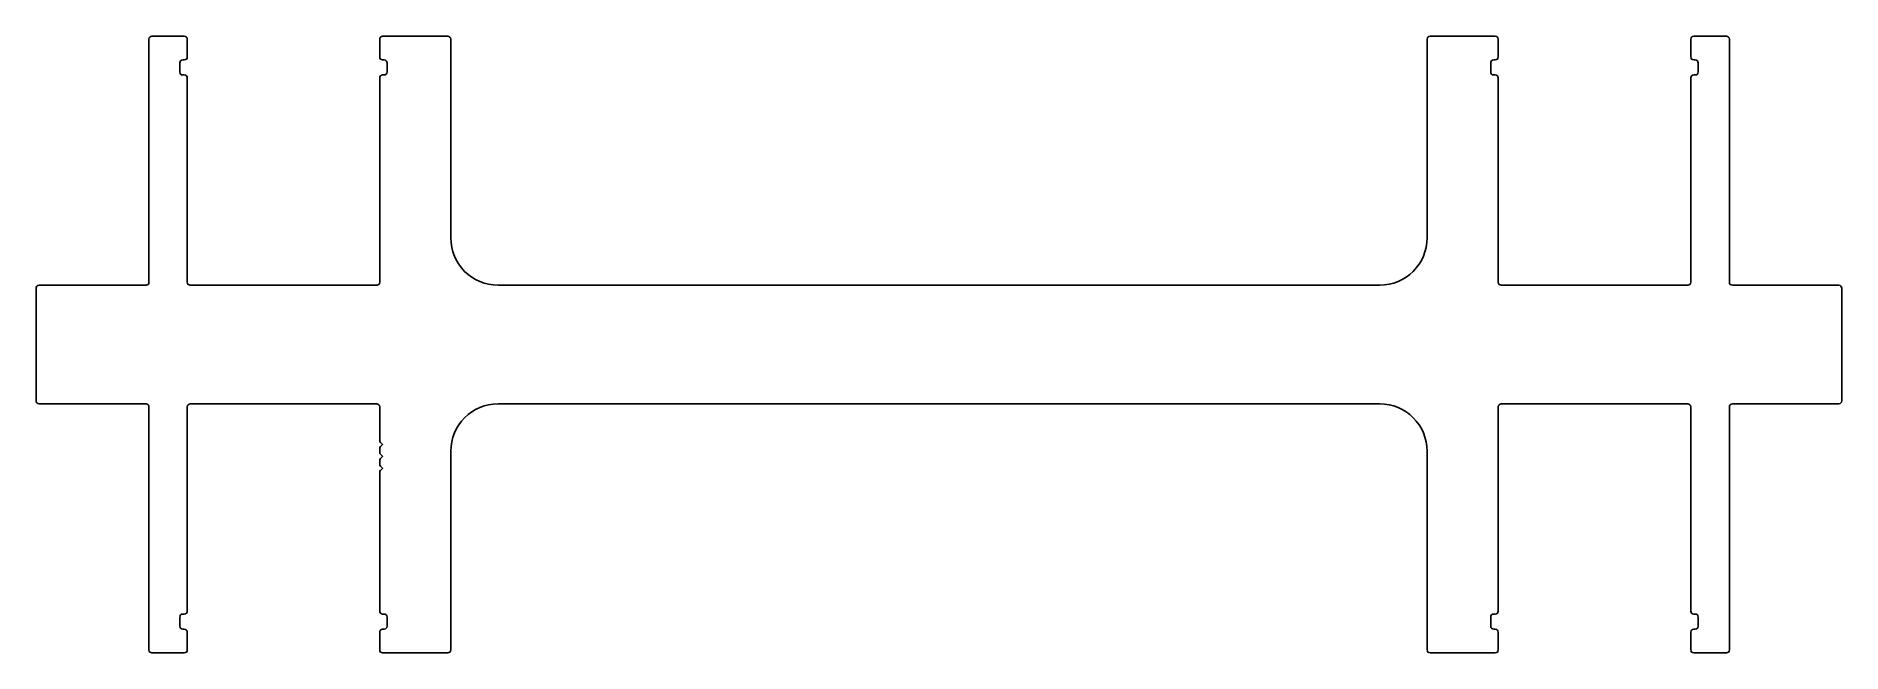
# Model space of a CAD drawing. Header units: inches. Extents: x -74 to 79, y 1 to 53.
import ezdxf

# ---------------------------------------------------------------- set-up
doc = ezdxf.new("R2010")
doc.units = ezdxf.units.IN
doc.header["$MEASUREMENT"] = 0
doc.layers.add('1', color=7, linetype='Continuous')

msp = doc.modelspace()

# ---------------------------------------------------------------- linework, layer by layer
at = {"layer": '1', "color": 7, "linetype": 'Continuous'}
for p, q in [((-64.24, 31.86), (-64.24, 52.36)), ((-63.99, 52.61), (-61.26, 52.61)), ((-61.01, 52.36), (-61.01, 50.86)), ((-44.77, 50.86), (-44.77, 52.36)), ((-44.52, 52.61), (-39.02, 52.61)), ((-38.77, 52.36), (-38.77, 35.61)), ((43.63, 35.61), (43.63, 52.36)), ((43.88, 52.61), (49.38, 52.61)), ((49.63, 52.36), (49.63, 50.86)), ((65.88, 50.86), (65.88, 52.36)), ((66.13, 52.61), (68.89, 52.61)), ((69.14, 52.36), (69.14, 31.86)), ((-61.64, 50.36), (-61.64, 49.59)), ((-61.26, 50.61), (-61.39, 50.61)), ((-44.39, 50.61), (-44.52, 50.61)), ((-44.14, 49.59), (-44.14, 50.36)), ((49, 50.36), (49, 49.59)), ((49.38, 50.61), (49.25, 50.61)), ((66.26, 50.61), (66.13, 50.61)), ((66.51, 49.59), (66.51, 50.36)), ((-61.39, 49.34), (-61.26, 49.34)), ((-61.01, 49.09), (-61.01, 31.86)), ((-44.77, 31.86), (-44.77, 49.09)), ((-44.52, 49.34), (-44.39, 49.34)), ((49.25, 49.34), (49.38, 49.34)), ((49.63, 49.09), (49.63, 31.86)), ((65.88, 31.86), (65.88, 49.09)), ((66.13, 49.34), (66.26, 49.34)), ((-73.77, 21.86), (-73.77, 31.36)), ((-73.52, 31.61), (-64.49, 31.61)), ((-60.76, 31.61), (-45.02, 31.61)), ((-34.77, 31.61), (39.63, 31.61)), ((49.88, 31.61), (65.63, 31.61)), ((69.39, 31.61), (78.38, 31.61)), ((78.63, 31.36), (78.63, 21.86)), ((-64.49, 21.61), (-73.52, 21.61)), ((-64.24, 0.86), (-64.24, 21.36)), ((-61.01, 21.36), (-61.01, 4.13)), ((-45.02, 21.61), (-60.76, 21.61)), ((-44.77, 18.53), (-44.77, 21.36)), ((39.63, 21.61), (-34.77, 21.61)), ((49.63, 21.36), (49.63, 4.13)), ((65.63, 21.61), (49.88, 21.61)), ((65.88, 4.13), (65.88, 21.36)), ((69.14, 21.36), (69.14, 0.86)), ((78.38, 21.61), (69.39, 21.61)), ((-44.52, 18.19), (-44.69, 18.36)), ((-44.77, 17.53), (-44.77, 17.83)), ((-44.77, 16.53), (-44.77, 16.83)), ((-44.77, 16.83), (-44.77, 16.53)), ((-44.77, 16.53), (-44.77, 16.83)), ((-44.77, 16.83), (-44.77, 16.53)), ((-44.77, 16.53), (-44.77, 16.83)), ((-44.69, 18), (-44.52, 18.17)), ((-44.52, 17.19), (-44.69, 17.36)), ((-44.69, 17), (-44.52, 17.17)), ((-38.77, 17.61), (-38.77, 0.86)), ((43.63, 0.86), (43.63, 17.61)), ((-44.77, 4.13), (-44.77, 15.83)), ((-44.77, 15.83), (-44.77, 15.83)), ((-44.52, 16.19), (-44.69, 16.36)), ((-44.69, 16), (-44.52, 16.17)), ((-61.64, 3.63), (-61.64, 2.86)), ((-61.26, 3.88), (-61.39, 3.88)), ((-44.39, 3.88), (-44.52, 3.88)), ((-44.14, 2.86), (-44.14, 3.63)), ((49, 3.63), (49, 2.86)), ((49.38, 3.88), (49.25, 3.88)), ((66.26, 3.88), (66.13, 3.88)), ((66.51, 2.86), (66.51, 3.63)), ((-61.39, 2.61), (-61.26, 2.61)), ((-61.01, 2.36), (-61.01, 0.86)), ((-44.77, 0.86), (-44.77, 2.36)), ((-44.52, 2.61), (-44.39, 2.61)), ((49.25, 2.61), (49.38, 2.61)), ((49.63, 2.36), (49.63, 0.86)), ((65.88, 0.86), (65.88, 2.36)), ((66.13, 2.61), (66.26, 2.61)), ((-61.26, 0.61), (-63.99, 0.61)), ((-39.02, 0.61), (-44.52, 0.61)), ((49.38, 0.61), (43.88, 0.61)), ((68.89, 0.61), (66.13, 0.61))]:
    msp.add_line(p, q, dxfattribs=at)
for centre, radius, start, end in [((-63.99, 52.36), 0.25, 90, 180), ((-61.26, 52.36), 0.25, 360, 90), ((-44.52, 52.36), 0.25, 90, 180), ((-39.02, 52.36), 0.25, 0, 90), ((43.88, 52.36), 0.25, 90, 180), ((49.38, 52.36), 0.25, 0, 90), ((66.13, 52.36), 0.25, 90, 180), ((68.89, 52.36), 0.25, 0, 90), ((-61.39, 50.36), 0.25, 90, 180), ((-61.26, 50.86), 0.25, 270, 0), ((-44.52, 50.86), 0.25, 180, 270), ((-44.39, 50.36), 0.25, 0, 90), ((49.25, 50.36), 0.25, 90, 180), ((49.38, 50.86), 0.25, 270, 0), ((66.13, 50.86), 0.25, 180, 270), ((66.26, 50.36), 0.25, 0, 90), ((-61.39, 49.59), 0.25, 180, 270), ((-61.26, 49.09), 0.25, 360, 90), ((-44.52, 49.09), 0.25, 90, 180), ((-44.39, 49.59), 0.25, 270, 360), ((49.25, 49.59), 0.25, 180, 270), ((49.38, 49.09), 0.25, 0, 90), ((66.13, 49.09), 0.25, 90, 180), ((66.26, 49.59), 0.25, 270, 0), ((-34.77, 35.61), 4, 180, 270), ((39.63, 35.61), 4, 270, 0), ((-73.52, 31.36), 0.25, 90, 180), ((-64.49, 31.86), 0.25, 270, 0), ((-60.76, 31.86), 0.25, 180, 270), ((-45.02, 31.86), 0.25, 270, 0), ((49.88, 31.86), 0.25, 180, 270), ((65.63, 31.86), 0.25, 270, 0), ((69.39, 31.86), 0.25, 180, 270), ((78.38, 31.36), 0.25, 0, 90), ((-73.52, 21.86), 0.25, 180, 270), ((-64.49, 21.36), 0.25, 360, 90), ((-60.76, 21.36), 0.25, 90, 180), ((-45.02, 21.36), 0.25, 0, 90), ((-34.77, 17.61), 4, 90, 180), ((39.63, 17.61), 4, 0, 90), ((49.88, 21.36), 0.25, 90, 180), ((65.63, 21.36), 0.25, 0, 90), ((69.39, 21.36), 0.25, 90, 180), ((78.38, 21.86), 0.25, 270, 0), ((-44.52, 18.53), 0.25, 180, 225), ((-44.52, 17.83), 0.25, 135, 180), ((-44.52, 17.53), 0.25, 180, 225), ((-44.52, 16.83), 0.25, 135, 180), ((-44.53, 18.18), 0.008, 315, 45), ((-44.53, 17.18), 0.008, 315, 45), ((-44.52, 16.53), 0.25, 180, 225), ((-44.52, 15.83), 0.25, 135, 180), ((-44.53, 16.18), 0.008, 315, 45), ((-61.39, 3.63), 0.25, 90, 180), ((-61.26, 4.13), 0.25, 270, 0), ((-44.52, 4.13), 0.25, 180, 270), ((-44.39, 3.63), 0.25, 0, 90), ((49.25, 3.63), 0.25, 90, 180), ((49.38, 4.13), 0.25, 270, 0), ((66.13, 4.13), 0.25, 180, 270), ((66.26, 3.63), 0.25, 360, 90), ((-61.39, 2.86), 0.25, 180, 270), ((-61.26, 2.36), 0.25, 360, 90), ((-44.52, 2.36), 0.25, 90, 180), ((-44.39, 2.86), 0.25, 270, 360), ((49.25, 2.86), 0.25, 180, 270), ((49.38, 2.36), 0.25, 0, 90), ((66.13, 2.36), 0.25, 90, 180), ((66.26, 2.86), 0.25, 270, 0), ((-63.99, 0.86), 0.25, 180, 270), ((-61.26, 0.86), 0.25, 270, 0), ((-44.52, 0.86), 0.25, 180, 270), ((-39.02, 0.86), 0.25, 270, 360), ((43.88, 0.86), 0.25, 180, 270), ((49.38, 0.86), 0.25, 270, 0), ((66.13, 0.86), 0.25, 180, 270), ((68.89, 0.86), 0.25, 270, 0)]:
    msp.add_arc(centre, radius, start, end, dxfattribs=at)

doc.saveas('drawing.dxf')
